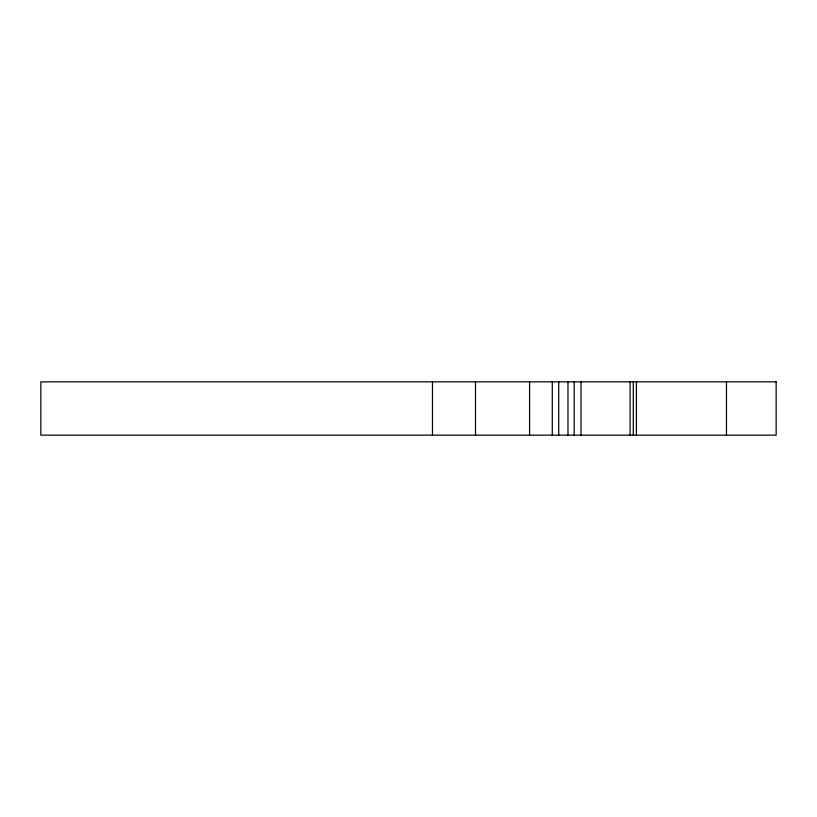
<?xml version="1.0" encoding="UTF-8"?>
<svg xmlns="http://www.w3.org/2000/svg" width="817" height="817" viewBox="0 0 817 817"><rect width="100%" height="100%" fill="white"/><g stroke="black" fill="none" stroke-linecap="round" stroke-linejoin="round"><path stroke-width="1.23" d="M726.466 381.845L726.466 435.155M636.423 381.845L636.423 435.155M633.298 381.845L633.298 435.155M630.091 381.845L630.091 435.155M580.989 381.845L580.989 435.155M574.198 381.845L574.198 435.155M567.989 381.845L567.989 435.155M558.746 381.845L558.746 435.155M552.292 381.845L552.292 435.155M529.59 381.845L529.59 435.155M475.494 381.845L475.494 435.155M432.469 381.845L432.469 435.155M776.15 381.845L40.85 381.845L40.85 435.155L776.15 435.155L776.15 381.845"/></g></svg>
